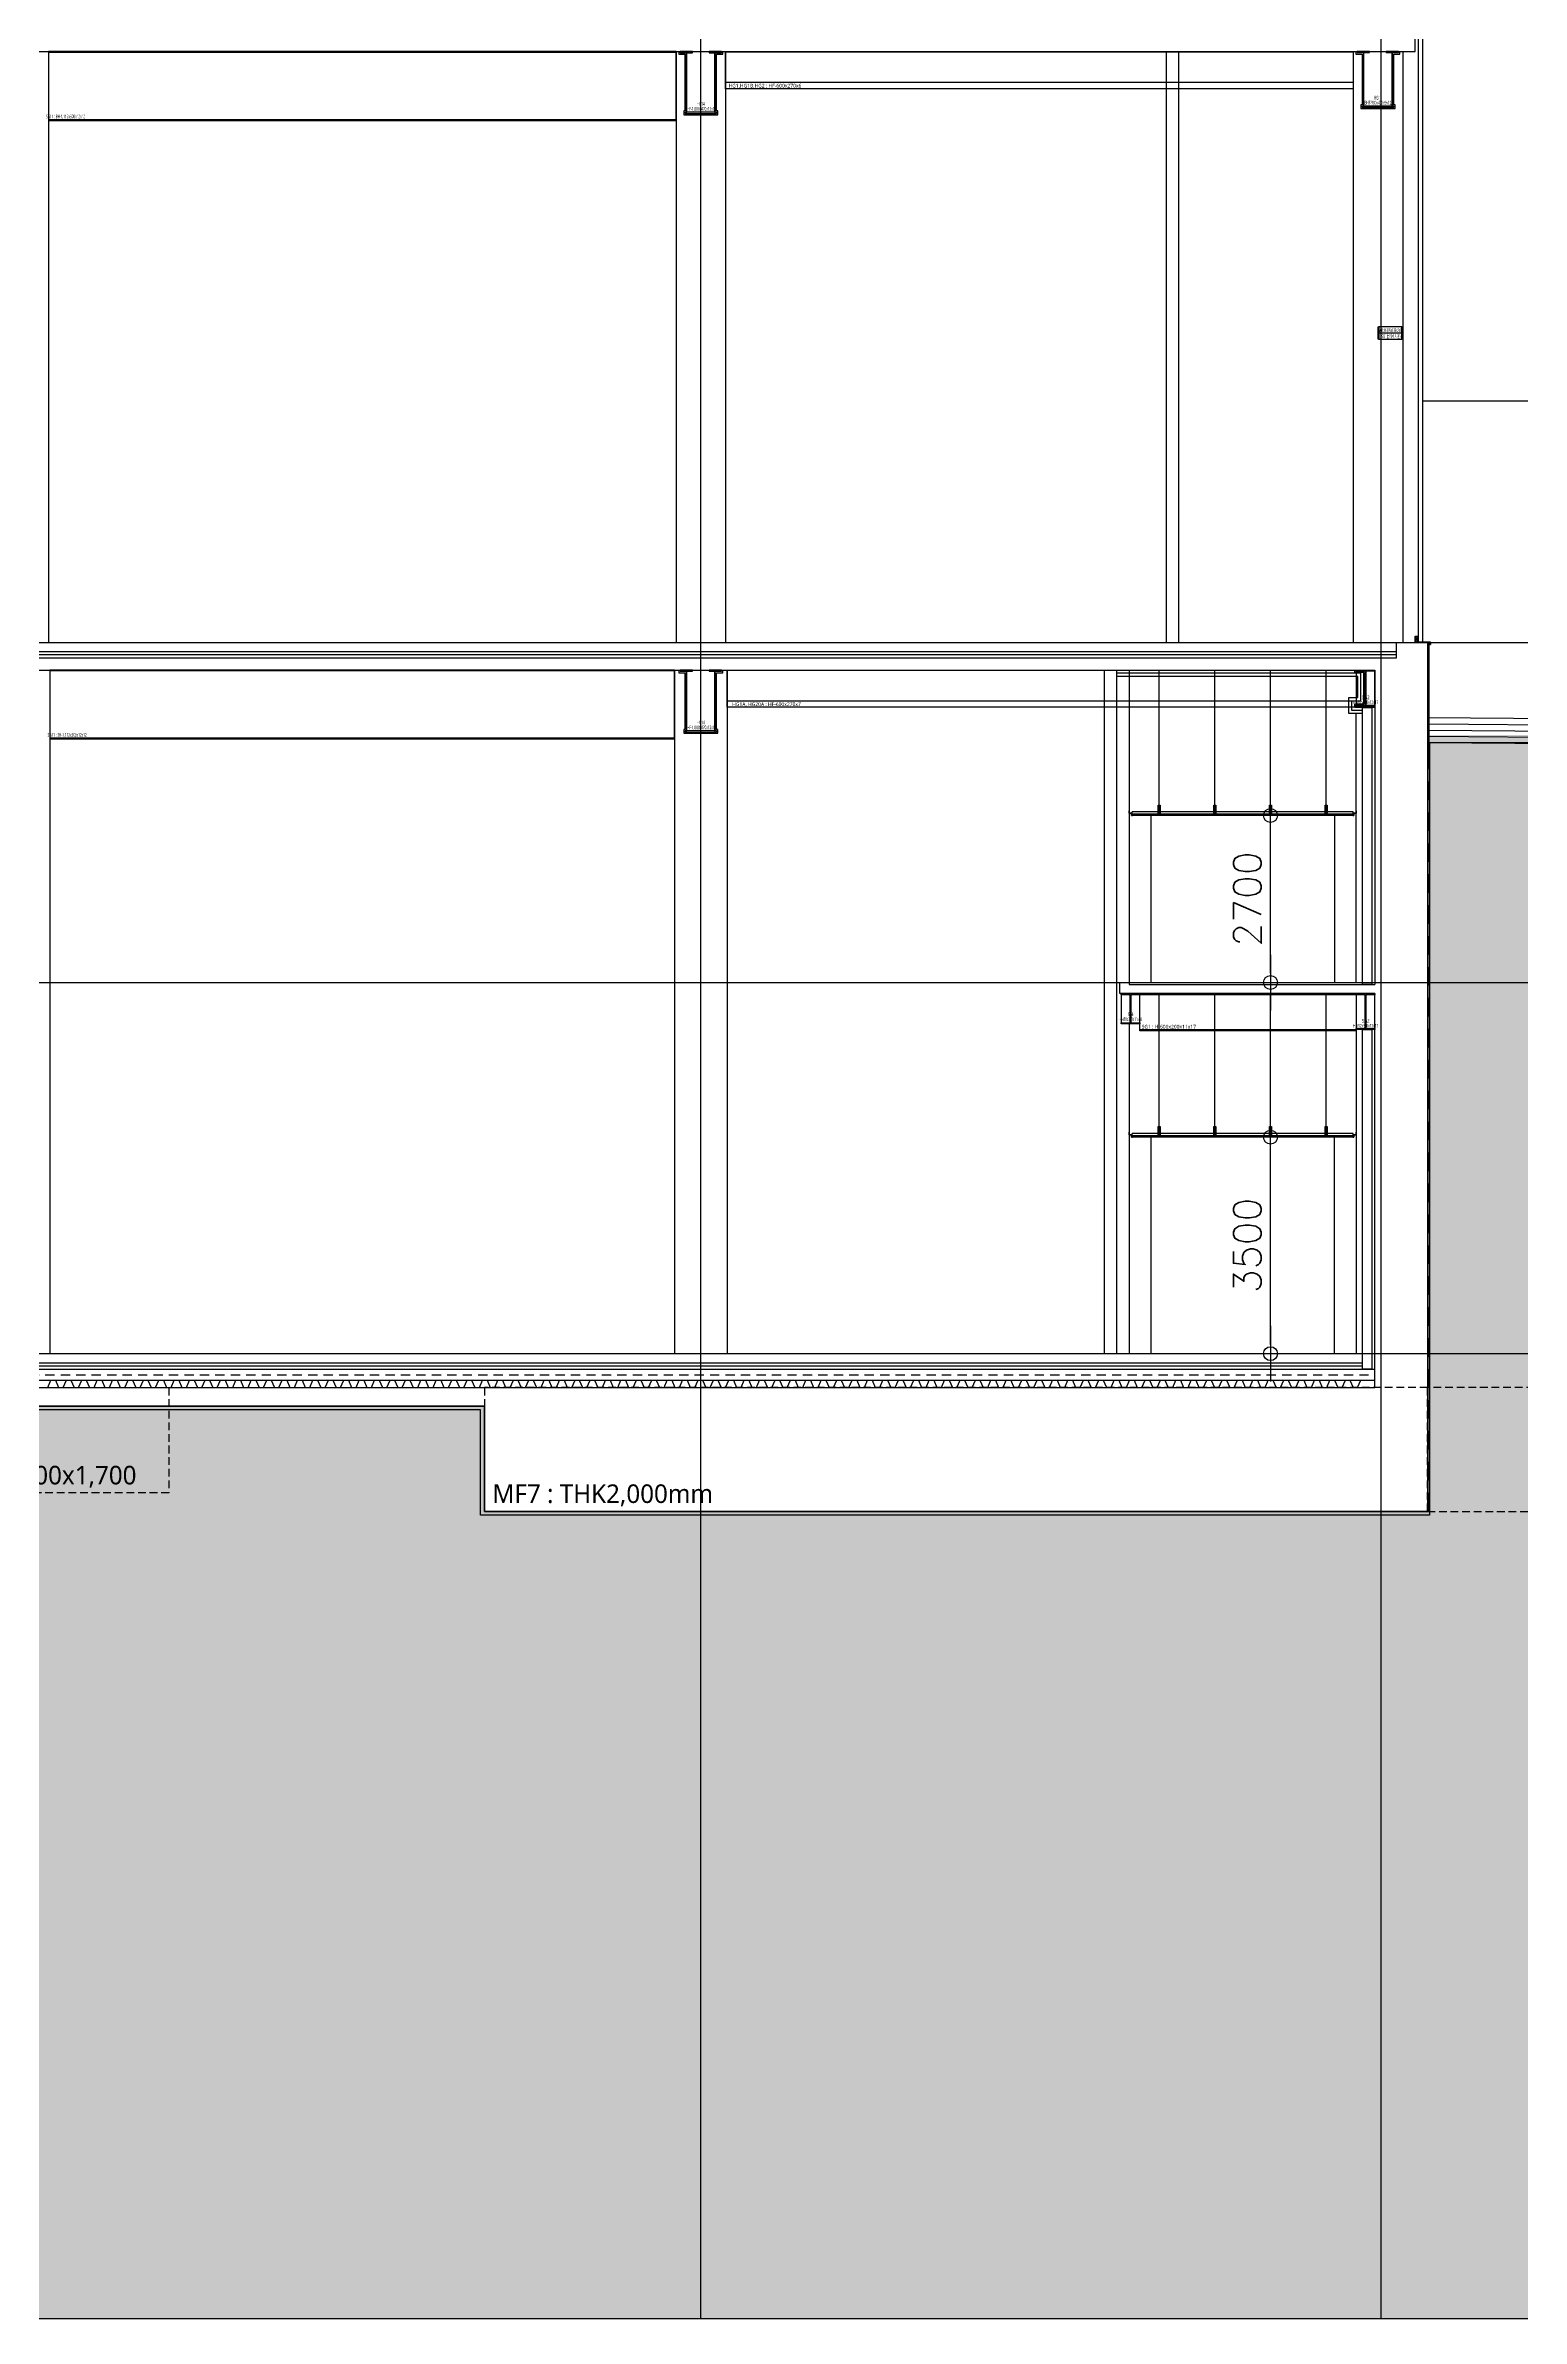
# Model space of a CAD drawing. Header units: millimetres. Extents: x 35054840 to 35483341, y -1288013 to -991013.
# Drawn here: x 35361129 to 35384998, y -1119859 to -1083109 of the extents above; entities that cross this region are included whole.
import ezdxf
from ezdxf.enums import TextEntityAlignment as Align

# ---------------------------------------------------------------- set-up
doc = ezdxf.new("R2010")
doc.units = ezdxf.units.MM
doc.header["$LTSCALE"] = 1000
doc.header["$MEASUREMENT"] = 0
doc.header["$PDSIZE"] = -10
doc.linetypes.add('HID', pattern=[2.5, 1.5, -1])
doc.linetypes.add('HIDDEN2', pattern=[0.1875, 0.125, -0.0625])
doc.layers.get('0').update_dxf_attribs({"linetype": 'CONTINUOUS'})
doc.layers.get('Defpoints').update_dxf_attribs({"color": 161, "linetype": 'CONTINUOUS'})
for name, color, linetype in [('02-COL', 2, 'CONTINUOUS'), ('250', 250, 'CONTINUOUS'), ('cen', 1, 'CONTINUOUS'), ('con', 2, 'CONTINUOUS'), ('ELE-8', 8, 'CONTINUOUS'), ('ELE5', 254, 'CONTINUOUS'), ('ELE6', 8, 'CONTINUOUS'), ('FIN', 9, 'CONTINUOUS'), ('FIN(내화피복)', 8, 'CONTINUOUS'), ('FIN(패널-200글라스울)', 4, 'CONTINUOUS'), ('FIN(패널-T75 글라스울)', 6, 'CONTINUOUS'), ('FIN-2', 9, 'CONTINUOUS'), ('HAT-252', 252, 'CONTINUOUS'), ('INS', 9, 'BATTING'), ('KZ_횡단_계획선', 3, 'CONTINUOUS'), ('S-SGIRDER-HF', 3, 'CONTINUOUS'), ('STEEL', 5, 'CONTINUOUS'), ('stl', 3, 'CONTINUOUS'), ('WALL', 3, 'CONTINUOUS'), ('WALL-석고보드', 7, 'CONTINUOUS'), ('wire-meshes', 1, 'CONTINUOUS'), ('배수판', 5, 'CONTINUOUS'), ('스틸', 8, 'CONTINUOUS'), ('초평탄', 4, 'CONTINUOUS')]:
    doc.layers.add(name, color=color, linetype=linetype)
doc.layers.add('Defpionits(Foundation)', color=161, linetype='HIDDEN2', plot=False)
doc.styles.add('CGS', font='cgse', dxfattribs={"bigfont": 'cgs'})
doc.styles.get("Standard").update_dxf_attribs({"font": 'SIMPLEX.shx'})
doc.styles.add('TE', font='malgun_0.ttf')
doc.linetypes.add('BATTING', pattern='A,0.0001,-0.1,[134,ltypeshp.shx,S=0.1,R=0,X=-0.1,Y=0],-0.2,[134,ltypeshp.shx,S=0.1,R=180,X=0.1,Y=0],-0.1', length=0.4001)
doc.dimstyles.new('NDIM 1200', dxfattribs={"dimscale": 500, "dimtxt": 3, "dimasz": 1, "dimexe": 2, "dimexo": 2, "dimgap": 1, "dimtad": 1, "dimdec": 0, "dimdsep": 46, "dimtxsty": 'CGS', "dimblk": 'DOT0', "dimcen": 1, "dimdle": 8, "dimclrd": 2, "dimclre": 2, "dimclrt": 2, "dimadec": 0, "dimazin": 0, "dimtfac": 1, "dimtdec": 0, "dimtix": 1, "dimtmove": 2, "dimatfit": 3, "dimldrblk": 'DOT0', "dimfxl": 1, "dimtolj": 1, "dimtzin": 0, "dimlwd": -1, "dimlwe": -1, "dimarcsym": 0})

# ---------------------------------------------------------------- blocks, each defined once
blk = doc.blocks.new('sdfdfgdfgdfg')
at = {"layer": 'cen', "ltscale": 0.1}
for p, q in [((34729639, -193275), (34729639, -106382)), ((34740639, -193275), (34740639, -106382))]:
    blk.add_line(p, q, dxfattribs=at)
at = {"layer": 'cen', "ltscale": 5}
for p, q in [((34490299, -166175), (34770828, -166175)), ((34490299, -171675), (34770828, -171675)), ((34490299, -177675), (34770828, -177675))]:
    blk.add_line(p, q, dxfattribs=at)
blk = doc.blocks.new('DFJGKNFGHGH')
at = {"layer": 'con', "ltscale": 0.1}
for p, q in [((35803276, -1093209), (35803276, -1092759)), ((35626176, -1093209), (35803276, -1093209))]:
    blk.add_line(p, q, dxfattribs=at)
blk = doc.blocks.new('DOT0')
blk.add_line((-3, 0), (3, 0))
at = {"color": 6}
blk.add_circle((0, 0), 0.75, dxfattribs=at)
blk = doc.blocks.new('*D79')
at = {"layer": 'Defpoints', "transparency": 16777216}
for p, q in [((35380938, -1098109), (35380938, -1095709)), ((35381238, -1095559), (35381238, -1095559)), ((35381238, -1098259), (35381238, -1098259))]:
    blk.add_line(p, q, dxfattribs=at)
at = {"layer": 'Defpoints', "color": 0, "transparency": 16777216}
for p in [(35380938, -1095559), (35380938, -1095559), (35380938, -1098259)]:
    blk.add_point(p, dxfattribs=at)
at = {"layer": 'Defpoints', "transparency": 16777216, "xscale": 150, "yscale": 150, "zscale": 150}
for p, rotation in [((35380938, -1095559), 90), ((35380938, -1098259), 270)]:
    blk.add_blockref('DOT0', p, dxfattribs=dict(at, rotation=rotation))
at = {"layer": 'Defpoints', "transparency": 16777216, "insert": (35380563, -1096909), "char_height": 450, "attachment_point": 5, "rotation": 90}
blk.add_mtext('\\A1;2700', dxfattribs=at)
blk = doc.blocks.new('*D80')
at = {"layer": 'Defpoints', "transparency": 16777216}
for p, q in [((35380938, -1104109), (35380938, -1100909)), ((35381238, -1100759), (35381238, -1100759)), ((35381238, -1104259), (35381238, -1104259))]:
    blk.add_line(p, q, dxfattribs=at)
at = {"layer": 'Defpoints', "color": 0, "transparency": 16777216}
for p in [(35380938, -1100759), (35380938, -1100759), (35380938, -1104259)]:
    blk.add_point(p, dxfattribs=at)
at = {"layer": 'Defpoints', "transparency": 16777216, "xscale": 150, "yscale": 150, "zscale": 150}
for p, rotation in [((35380938, -1100759), 90), ((35380938, -1104259), 270)]:
    blk.add_blockref('DOT0', p, dxfattribs=dict(at, rotation=rotation))
at = {"layer": 'Defpoints', "transparency": 16777216, "insert": (35380563, -1102509), "char_height": 450, "attachment_point": 5, "rotation": 90}
blk.add_mtext('\\A1;3500', dxfattribs=at)
blk = doc.blocks.new('F3 SEC')
at = {"layer": 'Defpionits(Foundation)'}
blk.add_lwpolyline([(0, 1900), (4800, 1900), (4800, 200), (0, 200)], close=True, dxfattribs=at)
at = {"layer": 'Defpionits(Foundation)', "style": 'TE'}
blk.add_text('F3 : 4,800x4,800x1,700', height=300, dxfattribs=at).set_placement((131, 336))
blk = doc.blocks.new('*U63')
at = {"layer": 'Defpoints'}
for p, q in [((-150, 226), (-150, -226)), ((-5.5, 0), (5.5, 0)), ((150, -226), (150, 226))]:
    blk.add_line(p, q, dxfattribs=at)
at = {"layer": 'STEEL', "color": 0, "linetype": 'ByBlock', "ltscale": 0.5}
for p, q in [((-5.5, 226), (-150, 226)), ((-5.5, -226), (-5.5, 226)), ((150, 226), (5.5, 226)), ((5.5, 226), (5.5, -226)), ((-150, -226), (-5.5, -226)), ((5.5, -226), (150, -226))]:
    blk.add_line(p, q, dxfattribs=at)
for points in [[(-150, 226), (-150, 244), (150, 244), (150, 226)], [(150, -226), (150, -244), (-150, -244), (-150, -226)]]:
    blk.add_lwpolyline(points, dxfattribs=at)
blk = doc.blocks.new('SG4')
at = {"layer": '02-COL'}
blk.add_blockref('*U63', (0, -244), dxfattribs=at)
at = {"layer": 'Defpoints', "style": 'TE'}
for s, width, p in [('SG4', 0.5, (0, -332)), ('H-488x300x11x18', 0.45, (0, -413))]:
    blk.add_text(s, height=60, dxfattribs=dict(at, width=width)).set_placement(p, align=Align.MIDDLE_CENTER)
blk = doc.blocks.new('*U237')
for p, q in [((-135, 0), (-335, 0)), ((-335, 0), (-335, -18)), ((-135, -18), (-135, 0)), ((335, 0), (135, 0)), ((135, 0), (135, -18)), ((335, -18), (335, 0)), ((-335, -18), (-135, -18)), ((135, -18), (335, -18))]:
    blk.add_line(p, q)
at = {"linetype": 'ByBlock'}
for points in [[(-235, -980), (-223, -980), (-223, -18), (-235, -18)], [(223, -980), (235, -980), (235, -18), (223, -18)]]:
    blk.add_lwpolyline(points, close=True, dxfattribs=at)
blk.add_lwpolyline([(-255, -1000), (255, -1000), (255, -980), (-255, -980)], close=True)
at = {"layer": 'Defpoints'}
blk.add_point((0, 0), dxfattribs=at)
blk = doc.blocks.new('HG14')
at = {"layer": 'S-SGIRDER-HF'}
blk.add_blockref('*U237', (0, 0), dxfattribs=at)
at = {"layer": 'Defpoints', "style": 'TE', "width": 0.5}
for s, p in [('BHF-1,000x470x12x18', (0, -925)), ('HG14', (0, -844))]:
    blk.add_text(s, height=60, dxfattribs=at).set_placement(p, align=Align.MIDDLE_CENTER)
blk = doc.blocks.new('*U235')
for p, q in [((-135, 0), (-335, 0)), ((-335, 0), (-335, -12)), ((-135, -12), (-135, 0)), ((335, 0), (135, 0)), ((135, 0), (135, -12)), ((335, -12), (335, 0)), ((-335, -12), (-135, -12)), ((135, -12), (335, -12))]:
    blk.add_line(p, q)
at = {"linetype": 'ByBlock'}
for points in [[(-235, -880), (-226, -880), (-226, -12), (-235, -12)], [(226, -880), (235, -880), (235, -12), (226, -12)]]:
    blk.add_lwpolyline(points, close=True, dxfattribs=at)
blk.add_lwpolyline([(-255, -900), (255, -900), (255, -880), (-255, -880)], close=True)
at = {"layer": 'Defpoints'}
blk.add_point((0, 0), dxfattribs=at)
blk = doc.blocks.new('HG17')
at = {"layer": 'S-SGIRDER-HF'}
blk.add_blockref('*U235', (0, 0), dxfattribs=at)
at = {"layer": 'Defpoints', "style": 'TE', "width": 0.5}
for s, p in [('HG17', (0, -744)), ('BHF-900x470x9x12', (0, -825))]:
    blk.add_text(s, height=60, dxfattribs=at).set_placement(p, align=Align.MIDDLE_CENTER)
blk = doc.blocks.new('*U153')
at = {"layer": 'ELE6', "ltscale": 0.1}
for p, q in [((10100, -12), (0, -12)), ((10100, -1100), (0, -1100))]:
    blk.add_line(p, q, dxfattribs=at)
blk.add_lwpolyline([(0, -1112), (10100, -1112), (10100, 0), (0, 0)], close=True, dxfattribs=at)
at = {"layer": 'Defpoints', "style": 'TE', "width": 0.5}
blk.add_text('SG11 : BH-1,112x300x12x12', height=60, dxfattribs=at).set_placement((279, -1047), align=Align.MIDDLE_CENTER)
blk = doc.blocks.new('*U157')
at = {"layer": 'ELE6', "ltscale": 0.1}
for p, q in [((10175, 593), (0, 593)), ((10175, 100), (0, 100))]:
    blk.add_line(p, q, dxfattribs=at)
blk.add_lwpolyline([(10175, 0), (0, 0), (0, 600), (10175, 600)], close=True, dxfattribs=at)
at = {"layer": 'Defpoints', "style": 'TE'}
blk.add_text('HG1A, HG20A : HF-600x270x7', height=60, dxfattribs=at).set_placement((638, 50), align=Align.MIDDLE_CENTER)
blk = doc.blocks.new('*U159')
at = {"layer": 'ELE6', "ltscale": 0.1}
for p, q in [((3500, 583), (0, 583)), ((3500, 17), (0, 17))]:
    blk.add_line(p, q, dxfattribs=at)
blk.add_lwpolyline([(3500, 0), (0, 0), (0, 600), (3500, 600)], close=True, dxfattribs=at)
at = {"layer": 'Defpoints', "style": 'TE'}
blk.add_text('SG1 : H-600x200x11x17', height=60, dxfattribs=at).set_placement((469, 66), align=Align.MIDDLE_CENTER)
blk = doc.blocks.new('*U161')
at = {"layer": 'ELE6', "ltscale": 0.1}
for p, q in [((10150, -12), (0, -12)), ((10150, -1100), (0, -1100))]:
    blk.add_line(p, q, dxfattribs=at)
blk.add_lwpolyline([(0, -1112), (10150, -1112), (10150, 0), (0, 0)], close=True, dxfattribs=at)
at = {"layer": 'Defpoints', "style": 'TE', "width": 0.5}
blk.add_text('SG11 : BH-1,112x300x12x12', height=60, dxfattribs=at).set_placement((279, -1047), align=Align.MIDDLE_CENTER)
blk = doc.blocks.new('*U160')
at = {"layer": 'ELE6', "ltscale": 0.1}
for p, q in [((10150, -6), (0, -6)), ((10150, -500), (0, -500))]:
    blk.add_line(p, q, dxfattribs=at)
blk.add_lwpolyline([(10150, -600), (0, -600), (0, 0), (10150, 0)], close=True, dxfattribs=at)
at = {"layer": 'Defpoints', "style": 'TE'}
blk.add_text('HG1,HG1B,HG2 : HF-600x270x6', height=60, dxfattribs=at).set_placement((638, -550), align=Align.MIDDLE_CENTER)
blk = doc.blocks.new('*U231')
at = {"layer": 'Defpoints'}
for p, q in [((-150, 274), (-150, -274)), ((-6, 0), (6, 0)), ((150, -274), (150, 274))]:
    blk.add_line(p, q, dxfattribs=at)
at = {"layer": 'STEEL', "color": 0, "linetype": 'ByBlock', "ltscale": 0.5}
for p, q in [((-6, 274), (-150, 274)), ((-6, -274), (-6, 274)), ((150, 274), (6, 274)), ((6, 274), (6, -274)), ((-150, -274), (-6, -274)), ((6, -274), (150, -274))]:
    blk.add_line(p, q, dxfattribs=at)
for points in [[(-150, 274), (-150, 291), (150, 291), (150, 274)], [(150, -274), (150, -291), (-150, -291), (-150, -274)]]:
    blk.add_lwpolyline(points, dxfattribs=at)
blk = doc.blocks.new('SG2')
at = {"layer": 'stl'}
blk.add_blockref('*U231', (0, -300), dxfattribs=at)
at = {"layer": 'Defpoints', "style": 'TE'}
for s, width, p in [('H-582x300x12x17', 0.5, (2, -528)), ('SG2', 0.7, (2, -448))]:
    blk.add_text(s, height=60, dxfattribs=dict(at, width=width)).set_placement(p, align=Align.MIDDLE_CENTER)
blk = doc.blocks.new('*U275')
at = {"layer": 'Defpoints'}
for p, q in [((-99.5, 187), (-99.5, -187)), ((-3.5, 0), (3.5, 0)), ((99.5, -187), (99.5, 187))]:
    blk.add_line(p, q, dxfattribs=at)
at = {"layer": 'STEEL', "color": 0, "linetype": 'ByBlock', "ltscale": 0.5}
for p, q in [((-3.5, 187), (-99.5, 187)), ((-3.5, -187), (-3.5, 187)), ((99.5, 187), (3.5, 187)), ((3.5, 187), (3.5, -187)), ((-99.5, -187), (-3.5, -187)), ((3.5, -187), (99.5, -187))]:
    blk.add_line(p, q, dxfattribs=at)
for points in [[(-99.5, 187), (-99.5, 198), (99.5, 198), (99.5, 187)], [(99.5, -187), (99.5, -198), (-99.5, -198), (-99.5, -187)]]:
    blk.add_lwpolyline(points, dxfattribs=at)
blk = doc.blocks.new('WB1')
at = {"layer": 'stl', "rotation": 90}
blk.add_blockref('*U275', (0, 0), dxfattribs=at)
at = {"layer": 'Defpoints', "style": 'TE'}
for s, width, p in [('WB1:H-396x199x7x11', 0.4, (2, 49)), ('(90˚ 눕혀서 시공)', 0.5, (2, -50))]:
    blk.add_text(s, height=60, dxfattribs=dict(at, width=width)).set_placement(p, align=Align.MIDDLE_CENTER)

msp = doc.modelspace()

# ---------------------------------------------------------------- hatches: boundary and pattern name
at = {"layer": '250', "ltscale": 0.5}
h = msp.add_hatch(dxfattribs=at)
h.set_pattern_fill('DOTS', color=256, scale=10000)
h.paths.add_polyline_path([(35132886.2, -1098928.9), (35132886.2, -1119858.9), (35412914.7, -1119858.9), (35412914.7, -1094258.9), (35383510.8, -1094258.9), (35383510.8, -1104808.9), (35383510.8, -1106757.2), (35383510.8, -1106808.9), (35368225.8, -1106808.9), (35368225.8, -1105108.9), (35204525.8, -1105108.9), (35204525.8, -1105408.9), (35201525.8, -1105408.9), (35201525.8, -1103808.9), (35193025.8, -1103808.9), (35193025.8, -1105408.9), (35190025.8, -1105408.9), (35190025.8, -1103808.9), (35181525.8, -1103808.9), (35181525.8, -1106309.9), (35178525.8, -1106309.9), (35178525.8, -1104808.9), (35170025.8, -1104808.9), (35170025.8, -1106408.9), (35167025.8, -1106408.9), (35167025.8, -1105008.9), (35159325.8, -1105008.9), (35159325.8, -1106008.9), (35156265.8, -1106008.9), (35156278.3, -1105858.9), (35156290.8, -1105858.9), (35156290.8, -1094558.9), (35156295.8, -1094158.9), (35145866.6, -1094158.9), (35145866.6, -1095458.9), (35144315.5, -1095458.9), (35144246.1, -1098928.9)])

# ---------------------------------------------------------------- linework, layer by layer
at = {"color": 1, "linetype": 'ByBlock'}
for p, q in [((35383278.1, -1092661.2), (35383323.5, -1092756.6)), ((35383278.1, -1092756.6), (35383323.5, -1092661.2))]:
    msp.add_line(p, q, dxfattribs=at)
at = {"ltscale": 0.1}
for points in [[(35383505.8, -1094077.3), (35391120.1, -1094138.7), (35412914.7, -1094138.7)], [(35383505.8, -1094177.3), (35391119.7, -1094238.7), (35412914.7, -1094238.7)], [(35383505.8, -1094277.3), (35391119.3, -1094338.7), (35412914.7, -1094338.7)], [(35383505.8, -1094377.3), (35391118.9, -1094438.7), (35412914.7, -1094438.7)]]:
    msp.add_lwpolyline(points, dxfattribs=at)
at = {"layer": 'con', "ltscale": 0.1}
msp.add_line((35206125.8, -1104808.9), (35382625.8, -1104808.9), dxfattribs=at)
for points in [[(35206475.8, -1093008.9), (35382975.8, -1093008.9), (35382975.8, -1092758.9)], [(35382975.8, -1092758.9), (35383475.8, -1092758.9), (35383475.8, -1106808.9), (35368225.8, -1106808.9), (35368225.8, -1105108.9)], [(35206465.8, -1093208.9), (35382625.8, -1093208.9), (35382625.8, -1098288.9)], [(35204525.8, -1105408.9), (35204525.8, -1105108.9), (35368225.8, -1105108.9)]]:
    msp.add_lwpolyline(points, dxfattribs=at)
at = {"layer": 'con', "ltscale": 1000}
for points in [[(35382625.8, -1104808.9), (35382625.8, -1098438.9), (35378500.8, -1098438.9), (35378500.8, -1098258.9), (35378650.8, -1098258.9), (35378650.8, -1098288.9)], [(35378650.8, -1098288.9), (35382625.8, -1098288.9)]]:
    msp.add_lwpolyline(points, dxfattribs=at)
at = {"layer": 'Defpionits(Foundation)'}
msp.add_lwpolyline([(35368225.8, -1106808.9), (35383475.8, -1106808.9), (35383475.8, -1104808.9), (35368225.8, -1104808.9)], close=True, dxfattribs=at)
msp.add_lwpolyline([(35383475.8, -1106808.9), (35387075.8, -1106808.9), (35387075.8, -1104808.9), (35383475.8, -1104808.9)], dxfattribs=at)
at = {"layer": 'Defpoints'}
msp.add_lwpolyline([(35132886.2, -1119858.9), (35412914.7, -1119858.9), (35412914.7, -1094438.7), (35383510.8, -1094377.3), (35383510.8, -1104808.9), (35383510.8, -1106757.2), (35383510.8, -1106808.9), (35368225.8, -1106808.9), (35368225.8, -1105108.9), (35204525.8, -1105108.9)], dxfattribs=at)
at = {"layer": 'ELE-8', "color": 253, "ltscale": 0.1}
msp.add_line((35386875.8, -1088858.9), (35383400.8, -1088858.9), dxfattribs=at)
at = {"layer": 'ELE5', "ltscale": 1000}
for points in [[(35361175.8, -1083208.9), (35361175.8, -1092758.9)], [(35371325.8, -1083208.9), (35371325.8, -1092758.9)], [(35372125.8, -1083208.9), (35372125.8, -1092758.9)], [(35383075.8, -1083208.9), (35383075.8, -1092758.9)], [(35361200.7, -1093208.9), (35361200.7, -1104258.9)], [(35371300.8, -1093208.9), (35371300.8, -1104258.9)], [(35372150.8, -1093208.9), (35372150.8, -1104258.9)]]:
    msp.add_lwpolyline(points, dxfattribs=at)
at = {"layer": 'ELE6', "ltscale": 0.1}
for points in [[(35382275.8, -1083208.9), (35382275.8, -1092758.9)], [(35379000.8, -1095558.9), (35379000.8, -1098258.9)], [(35381975.8, -1095558.9), (35381975.8, -1098258.9)], [(35379000.8, -1100758.9), (35379000.8, -1104258.9)], [(35381975.8, -1104252.9), (35381975.8, -1100752.9)]]:
    msp.add_lwpolyline(points, dxfattribs=at)
at = {"layer": 'FIN', "ltscale": 0.1}
msp.add_line((35383505.8, -1094558.9), (35383475.8, -1094558.9), dxfattribs=at)
for points in [[(35383505.8, -1094558.9), (35383505.8, -1092758.9), (35383475.8, -1092758.9)], [(35204525.8, -1105108.9), (35368225.8, -1105108.9), (35368225.8, -1106808.9), (35383510.8, -1106808.9), (35383510.8, -1106868.9)], [(35383510.8, -1106868.9), (35368165.8, -1106868.9), (35368165.8, -1105168.9), (35204585.8, -1105168.9)]]:
    msp.add_lwpolyline(points, dxfattribs=at)
at = {"layer": 'FIN'}
msp.add_lwpolyline([(35378650.8, -1098258.9), (35382425.8, -1098258.9)], dxfattribs=at)
at = {"layer": 'FIN(내화피복)', "ltscale": 10000}
for points in [[(35371369.8, -1083208.9), (35371369.8, -1083249.9), (35371469.8, -1083249.9), (35371469.8, -1084167.9), (35371449.8, -1084167.9), (35371449.8, -1084229.9), (35372001.8, -1084229.9), (35372001.8, -1084167.9), (35371981.8, -1084167.9), (35371981.8, -1083249.9), (35372081.8, -1083249.9), (35372081.8, -1083208.9)], [(35382319.8, -1083208.9), (35382319.8, -1083249.9), (35382419.8, -1083249.9), (35382419.8, -1084067.9), (35382399.8, -1084067.9), (35382399.8, -1084129.9), (35382951.8, -1084129.9), (35382951.8, -1084067.9), (35382931.8, -1084067.9), (35382931.8, -1083249.9), (35383031.8, -1083249.9), (35383031.8, -1083208.9)], [(35371369.8, -1093208.9), (35371369.8, -1093249.9), (35371469.8, -1093249.9), (35371469.8, -1094167.9), (35371449.8, -1094167.9), (35371449.8, -1094229.9), (35372001.8, -1094229.9), (35372001.8, -1094167.9), (35371981.8, -1094167.9), (35371981.8, -1093249.9), (35372081.8, -1093249.9), (35372081.8, -1093208.9)], [(35382625.8, -1093811.9), (35382304.8, -1093811.9), (35382304.8, -1093752.9), (35382448.8, -1093752.9), (35382448.8, -1093246.9), (35382304.8, -1093246.9), (35382304.8, -1093208.9)]]:
    msp.add_lwpolyline(points, dxfattribs=at)
at = {"layer": 'FIN(패널-200글라스울)', "ltscale": 0.1}
for p, q in [((35379250.8, -1083208.9), (35379250.8, -1092758.9)), ((35379450.8, -1083208.9), (35379450.8, -1092758.9))]:
    msp.add_line(p, q, dxfattribs=at)
for points in [[(35378250.8, -1093208.9), (35378250.8, -1104258.9)], [(35378450.8, -1093208.9), (35378450.8, -1104258.9)]]:
    msp.add_lwpolyline(points, dxfattribs=at)
at = {"layer": 'FIN(패널-T75 글라스울)', "ltscale": 0.1}
msp.add_lwpolyline([(35383325.8, -1041258.9), (35383325.8, -1092756.5), (35383400.8, -1092756.5), (35383400.8, -1041258.9)], close=True, dxfattribs=at)
at = {"layer": 'FIN-2'}
for p, q in [((35379138.3, -1095538.9), (35379138.3, -1093208.9)), ((35380038.3, -1095538.9), (35380038.3, -1093208.9)), ((35380938.3, -1095538.9), (35380938.3, -1093208.9)), ((35381838.3, -1095538.9), (35381838.3, -1093208.9)), ((35382273.8, -1095500.9), (35378702.8, -1095500.9)), ((35378702.8, -1095538.9), (35378702.8, -1095500.9)), ((35382273.8, -1095538.9), (35382273.8, -1095500.9)), ((35382285.8, -1095552.9), (35378690.8, -1095552.9)), ((35382285.8, -1095558.9), (35378690.8, -1095558.9)), ((35382273.8, -1095538.9), (35378702.8, -1095538.9)), ((35379138.3, -1100738.9), (35379138.3, -1098438.9)), ((35380038.3, -1100738.9), (35380038.3, -1098438.9)), ((35380938.3, -1100738.9), (35380938.3, -1098438.9)), ((35381838.3, -1100738.9), (35381838.3, -1098438.9)), ((35382285.8, -1100752.9), (35378690.8, -1100752.9)), ((35382285.8, -1100758.9), (35378690.8, -1100758.9)), ((35382273.8, -1100700.9), (35378702.8, -1100700.9)), ((35378702.8, -1100738.9), (35378702.8, -1100700.9)), ((35382273.8, -1100738.9), (35378702.8, -1100738.9)), ((35382273.8, -1100738.9), (35382273.8, -1100700.9))]:
    msp.add_line(p, q, dxfattribs=at)
at = {"layer": 'FIN-2', "ltscale": 0.1}
msp.add_lwpolyline([(35383510.8, -1106808.9), (35383510.8, -1094558.9), (35383505.8, -1094558.9)], dxfattribs=at)
at = {"layer": 'FIN-2'}
for points in [[(35378708.8, -1095560.9), (35378708.8, -1095558.9), (35378690.8, -1095558.9), (35378690.8, -1095520.9), (35378652.8, -1095520.9), (35378652.8, -1095480.9), (35378650.8, -1095480.9), (35378650.8, -1095522.9), (35378688.8, -1095522.9), (35378688.8, -1095560.9), (35378708.8, -1095560.9)], [(35382267.8, -1095560.9), (35382267.8, -1095558.9), (35382285.8, -1095558.9), (35382285.8, -1095520.9), (35382323.8, -1095520.9), (35382323.8, -1095480.9), (35382325.8, -1095480.9), (35382325.8, -1095522.9), (35382287.8, -1095522.9), (35382287.8, -1095560.9), (35382267.8, -1095560.9)], [(35378708.8, -1100760.9), (35378708.8, -1100758.9), (35378690.8, -1100758.9), (35378690.8, -1100720.9), (35378652.8, -1100720.9), (35378652.8, -1100680.9), (35378650.8, -1100680.9), (35378650.8, -1100722.9), (35378688.8, -1100722.9), (35378688.8, -1100760.9), (35378708.8, -1100760.9)], [(35382267.8, -1100760.9), (35382267.8, -1100758.9), (35382285.8, -1100758.9), (35382285.8, -1100720.9), (35382323.8, -1100720.9), (35382323.8, -1100680.9), (35382325.8, -1100680.9), (35382325.8, -1100722.9), (35382287.8, -1100722.9), (35382287.8, -1100760.9), (35382267.8, -1100760.9)]]:
    msp.add_lwpolyline(points, dxfattribs=at)
for points in [[(35379123.3, -1095388.9), (35379153.3, -1095388.9), (35379153.3, -1095538.9), (35379123.3, -1095538.9)], [(35380023.3, -1095388.9), (35380053.3, -1095388.9), (35380053.3, -1095538.9), (35380023.3, -1095538.9)], [(35380923.3, -1095388.9), (35380953.3, -1095388.9), (35380953.3, -1095538.9), (35380923.3, -1095538.9)], [(35381823.3, -1095388.9), (35381853.3, -1095388.9), (35381853.3, -1095538.9), (35381823.3, -1095538.9)], [(35379123.3, -1100588.9), (35379153.3, -1100588.9), (35379153.3, -1100738.9), (35379123.3, -1100738.9)], [(35380023.3, -1100588.9), (35380053.3, -1100588.9), (35380053.3, -1100738.9), (35380023.3, -1100738.9)], [(35380923.3, -1100588.9), (35380953.3, -1100588.9), (35380953.3, -1100738.9), (35380923.3, -1100738.9)], [(35381823.3, -1100588.9), (35381853.3, -1100588.9), (35381853.3, -1100738.9), (35381823.3, -1100738.9)]]:
    msp.add_lwpolyline(points, close=True, dxfattribs=at)
at = {"layer": 'HAT-252', "linetype": 'HID', "ltscale": 0.2}
msp.add_lwpolyline([(35383485.8, -1106808.9), (35383485.8, -1092759.9)], dxfattribs=at)
at = {"layer": 'INS', "ltscale": 0.12}
for points in [[(35382975.8, -1092958.9), (35206475.8, -1092958.9)], [(35382425.8, -1093861.9), (35382254.8, -1093861.9), (35382254.8, -1093702.9), (35382398.8, -1093702.9), (35382398.8, -1093258.9), (35378450.8, -1093258.9)], [(35382425.8, -1104458.9), (35206125.8, -1104458.9)]]:
    msp.add_lwpolyline(points, dxfattribs=at)
at = {"layer": 'INS', "linetype": 'Continuous', "ltscale": 0.12}
msp.add_lwpolyline([(35382425.8, -1093911.9), (35382204.8, -1093911.9), (35382204.8, -1093652.9), (35382348.8, -1093652.9), (35382348.8, -1093308.9), (35378450.8, -1093308.9)], dxfattribs=at)
at = {"layer": 'KZ_횡단_계획선'}
msp.add_lwpolyline([(35412914.7, -1094038.7), (35391120.5, -1094038.7), (35383475.8, -1093977), (35383475.8, -1106808.9), (35368225.8, -1106808.9), (35368225.8, -1105108.9), (35204525.8, -1105108.9)], dxfattribs=at)
at = {"layer": 'WALL', "ltscale": 0.1}
for points in [[(35382575.8, -1093811.9), (35382575.8, -1098288.9), (35382425.8, -1098288.9), (35382425.8, -1093811.9)], [(35382575.8, -1099020.9), (35382575.8, -1104508.9), (35382425.8, -1104508.9), (35382425.8, -1099020.9)]]:
    msp.add_lwpolyline(points, close=True, dxfattribs=at)
at = {"layer": 'WALL-석고보드', "ltscale": 0.1}
msp.add_line((35382325.8, -1098258.9), (35382325.8, -1093911.9), dxfattribs=at)
for points in [[(35378650.8, -1093208.9), (35378650.8, -1098258.9)], [(35378650.8, -1098926.9), (35378650.8, -1104258.9)], [(35382325.8, -1099020.9), (35382325.8, -1104258.9)]]:
    msp.add_lwpolyline(points, dxfattribs=at)
at = {"layer": 'wire-meshes', "linetype": 'HID', "ltscale": 0.1}
msp.add_line((35206125.8, -1104598.9), (35382625.8, -1104598.9), dxfattribs=at)
at = {"layer": '배수판'}
msp.add_lwpolyline([(35361092.9, -1104808.9), (35361166.2, -1104808.9), (35361217.5, -1104688.9), (35361290.9, -1104688.9), (35361342.2, -1104808.9), (35361415.5, -1104808.9), (35361466.8, -1104688.9), (35361540.1, -1104688.9), (35361591.4, -1104808.9), (35361664.7, -1104808.9), (35361716, -1104688.9), (35361789.4, -1104688.9), (35361840.7, -1104808.9), (35361914, -1104808.9), (35361965.3, -1104688.9), (35362038.6, -1104688.9), (35362089.9, -1104808.9), (35362163.2, -1104808.9), (35362214.5, -1104688.9), (35362287.9, -1104688.9), (35362339.2, -1104808.9), (35362412.5, -1104808.9), (35362463.8, -1104688.9), (35362537.1, -1104688.9), (35362588.4, -1104808.9), (35362661.8, -1104808.9), (35362713.1, -1104688.9), (35362786.4, -1104688.9), (35362837.7, -1104808.9), (35362911, -1104808.9), (35362962.3, -1104688.9), (35363035.6, -1104688.9), (35363086.9, -1104808.9), (35363160.3, -1104808.9), (35363211.6, -1104688.9), (35363284.9, -1104688.9), (35363336.2, -1104808.9), (35363409.5, -1104808.9), (35363460.8, -1104688.9), (35363534.1, -1104688.9), (35363585.4, -1104808.9), (35363658.8, -1104808.9), (35363710.1, -1104688.9), (35363783.4, -1104688.9), (35363834.7, -1104808.9), (35363908, -1104808.9), (35363959.3, -1104688.9), (35364032.7, -1104688.9), (35364083.9, -1104808.9), (35364157.3, -1104808.9), (35364208.6, -1104688.9), (35364281.9, -1104688.9), (35364333.2, -1104808.9), (35364406.5, -1104808.9), (35364457.8, -1104688.9), (35364531.2, -1104688.9), (35364582.5, -1104808.9), (35364655.8, -1104808.9), (35364707.1, -1104688.9), (35364780.4, -1104688.9), (35364831.7, -1104808.9), (35364905, -1104808.9), (35364956.3, -1104688.9), (35365029.7, -1104688.9), (35365081, -1104808.9), (35365154.3, -1104808.9), (35365205.6, -1104688.9), (35365278.9, -1104688.9), (35365330.2, -1104808.9), (35365403.6, -1104808.9), (35365454.8, -1104688.9), (35365528.2, -1104688.9), (35365579.5, -1104808.9), (35365652.8, -1104808.9), (35365704.1, -1104688.9), (35365777.4, -1104688.9), (35365828.7, -1104808.9), (35365902.1, -1104808.9), (35365953.4, -1104688.9), (35366026.7, -1104688.9), (35366078, -1104808.9), (35366151.3, -1104808.9), (35366202.6, -1104688.9), (35366275.9, -1104688.9), (35366327.2, -1104808.9), (35366400.6, -1104808.9), (35366451.9, -1104688.9), (35366525.2, -1104688.9), (35366576.5, -1104808.9), (35366649.8, -1104808.9), (35366701.1, -1104688.9), (35366774.5, -1104688.9), (35366825.7, -1104808.9), (35366899.1, -1104808.9), (35366950.4, -1104688.9), (35367023.7, -1104688.9), (35367075, -1104808.9), (35367148.3, -1104808.9), (35367199.6, -1104688.9), (35367273, -1104688.9), (35367324.3, -1104808.9), (35367397.6, -1104808.9), (35367448.9, -1104688.9), (35367522.2, -1104688.9), (35367573.5, -1104808.9), (35367646.8, -1104808.9), (35367698.1, -1104688.9), (35367771.5, -1104688.9), (35367822.8, -1104808.9), (35367896.1, -1104808.9), (35367947.4, -1104688.9), (35368020.7, -1104688.9), (35368072, -1104808.9), (35368145.4, -1104808.9), (35368196.6, -1104688.9), (35368270, -1104688.9), (35368321.3, -1104808.9), (35368394.6, -1104808.9), (35368445.9, -1104688.9), (35368519.2, -1104688.9), (35368570.5, -1104808.9), (35368643.9, -1104808.9), (35368695.2, -1104688.9), (35368768.5, -1104688.9), (35368819.8, -1104808.9), (35368893.1, -1104808.9), (35368944.4, -1104688.9), (35369017.7, -1104688.9), (35369069, -1104808.9), (35369142.4, -1104808.9), (35369193.7, -1104688.9), (35369267, -1104688.9), (35369318.3, -1104808.9), (35369355, -1104808.9), (35369391.6, -1104808.9), (35369442.9, -1104688.9), (35369516.3, -1104688.9), (35369567.5, -1104808.9), (35369640.9, -1104808.9), (35369692.2, -1104688.9), (35369728.8, -1104688.9), (35369760.2, -1104688.9), (35369811.5, -1104808.9), (35369884.9, -1104808.9), (35369936.1, -1104688.9), (35370009.5, -1104688.9), (35370060.8, -1104808.9), (35370134.1, -1104808.9), (35370185.4, -1104688.9), (35370258.7, -1104688.9), (35370310, -1104808.9), (35370383.4, -1104808.9), (35370434.7, -1104688.9), (35370508, -1104688.9), (35370559.3, -1104808.9), (35370632.6, -1104808.9), (35370683.9, -1104688.9), (35370757.2, -1104688.9), (35370808.5, -1104808.9), (35370881.9, -1104808.9), (35370933.2, -1104688.9), (35371006.5, -1104688.9), (35371057.8, -1104808.9), (35371131.1, -1104808.9), (35371182.4, -1104688.9), (35371255.7, -1104688.9), (35371307, -1104808.9), (35371380.4, -1104808.9), (35371431.7, -1104688.9), (35371505, -1104688.9), (35371556.3, -1104808.9), (35371629.6, -1104808.9), (35371680.9, -1104688.9), (35371754.3, -1104688.9), (35371805.6, -1104808.9), (35371878.9, -1104808.9), (35371930.2, -1104688.9), (35372003.5, -1104688.9), (35372054.8, -1104808.9), (35372128.1, -1104808.9), (35372179.4, -1104688.9), (35372252.8, -1104688.9), (35372304.1, -1104808.9), (35372377.4, -1104808.9), (35372428.7, -1104688.9), (35372502, -1104688.9), (35372553.3, -1104808.9), (35372626.6, -1104808.9), (35372677.9, -1104688.9), (35372751.3, -1104688.9), (35372802.6, -1104808.9), (35372875.9, -1104808.9), (35372927.2, -1104688.9), (35373000.5, -1104688.9), (35373051.8, -1104808.9), (35373125.2, -1104808.9), (35373176.5, -1104688.9), (35373249.8, -1104688.9), (35373301.1, -1104808.9), (35373374.4, -1104808.9), (35373425.7, -1104688.9), (35373499, -1104688.9), (35373550.3, -1104808.9), (35373623.7, -1104808.9), (35373675, -1104688.9), (35373748.3, -1104688.9), (35373799.6, -1104808.9), (35373872.9, -1104808.9), (35373924.2, -1104688.9), (35373997.5, -1104688.9), (35374048.8, -1104808.9), (35374122.2, -1104808.9), (35374173.5, -1104688.9), (35374246.8, -1104688.9), (35374298.1, -1104808.9), (35374371.4, -1104808.9), (35374422.7, -1104688.9), (35374496.1, -1104688.9), (35374547.3, -1104808.9), (35374620.7, -1104808.9), (35374672, -1104688.9), (35374745.3, -1104688.9), (35374796.6, -1104808.9), (35374869.9, -1104808.9), (35374921.2, -1104688.9), (35374994.6, -1104688.9), (35375045.9, -1104808.9), (35375119.2, -1104808.9), (35375170.5, -1104688.9), (35375243.8, -1104688.9), (35375295.1, -1104808.9), (35375368.4, -1104808.9), (35375419.7, -1104688.9), (35375493.1, -1104688.9), (35375544.4, -1104808.9), (35375617.7, -1104808.9), (35375669, -1104688.9), (35375742.3, -1104688.9), (35375793.6, -1104808.9), (35375867, -1104808.9), (35375918.2, -1104688.9), (35375991.6, -1104688.9), (35376042.9, -1104808.9), (35376116.2, -1104808.9), (35376167.5, -1104688.9), (35376240.8, -1104688.9), (35376292.1, -1104808.9), (35376365.5, -1104808.9), (35376416.8, -1104688.9), (35376490.1, -1104688.9), (35376541.4, -1104808.9), (35376614.7, -1104808.9), (35376666, -1104688.9), (35376739.3, -1104688.9), (35376790.6, -1104808.9), (35376864, -1104808.9), (35376915.3, -1104688.9), (35376988.6, -1104688.9), (35377039.9, -1104808.9), (35377113.2, -1104808.9), (35377164.5, -1104688.9), (35377237.9, -1104688.9), (35377289.1, -1104808.9), (35377362.5, -1104808.9), (35377413.8, -1104688.9), (35377487.1, -1104688.9), (35377538.4, -1104808.9), (35377611.7, -1104808.9), (35377663, -1104688.9), (35377736.4, -1104688.9), (35377787.7, -1104808.9), (35377861, -1104808.9), (35377912.3, -1104688.9), (35377985.6, -1104688.9), (35378036.9, -1104808.9), (35378110.2, -1104808.9), (35378161.5, -1104688.9), (35378234.9, -1104688.9), (35378286.2, -1104808.9), (35378359.5, -1104808.9), (35378410.8, -1104688.9), (35378484.1, -1104688.9), (35378535.4, -1104808.9), (35378608.8, -1104808.9), (35378660, -1104688.9), (35378733.4, -1104688.9), (35378784.7, -1104808.9), (35378858, -1104808.9), (35378909.3, -1104688.9), (35378982.6, -1104688.9), (35379033.9, -1104808.9), (35379107.3, -1104808.9), (35379158.6, -1104688.9), (35379231.9, -1104688.9), (35379283.2, -1104808.9), (35379356.5, -1104808.9), (35379407.8, -1104688.9), (35379481.1, -1104688.9), (35379532.4, -1104808.9), (35379605.8, -1104808.9), (35379657.1, -1104688.9), (35379730.4, -1104688.9), (35379781.7, -1104808.9), (35379855, -1104808.9), (35379906.3, -1104688.9), (35379979.7, -1104688.9), (35380030.9, -1104808.9), (35380104.3, -1104808.9), (35380155.6, -1104688.9), (35380228.9, -1104688.9), (35380280.2, -1104808.9), (35380353.5, -1104808.9), (35380404.8, -1104688.9), (35380478.2, -1104688.9), (35380529.5, -1104808.9), (35380602.8, -1104808.9), (35380654.1, -1104688.9), (35380727.4, -1104688.9), (35380778.7, -1104808.9), (35380852, -1104808.9), (35380903.3, -1104688.9), (35380976.7, -1104688.9), (35381028, -1104808.9), (35381101.3, -1104808.9), (35381152.6, -1104688.9), (35381225.9, -1104688.9), (35381277.2, -1104808.9), (35381350.6, -1104808.9), (35381401.8, -1104688.9), (35381475.2, -1104688.9), (35381526.5, -1104808.9), (35381599.8, -1104808.9), (35381651.1, -1104688.9), (35381724.4, -1104688.9), (35381775.7, -1104808.9), (35381849.1, -1104808.9), (35381900.4, -1104688.9), (35381973.7, -1104688.9), (35382025, -1104808.9), (35382098.3, -1104808.9), (35382149.6, -1104688.9), (35382222.9, -1104688.9), (35382274.2, -1104808.9), (35382347.6, -1104808.9), (35382398.9, -1104688.9)], dxfattribs=at)
at = {"layer": '스틸', "color": 6, "linetype": 'ByBlock'}
for points in [[(35383275.8, -1092758.9), (35383275.8, -1092658.9), (35383325.8, -1092658.9), (35383325.8, -1092758.9)], [(35383278.1, -1092756.6), (35383278.1, -1092661.2), (35383323.5, -1092661.2), (35383323.5, -1092756.6)], [(35383324.8, -1092704.5), (35383325.8, -1092704.5), (35383325.8, -1092756.5), (35383525.8, -1092756.5), (35383525.8, -1092794.5), (35383505.8, -1092794.5), (35383505.8, -1092793.5), (35383524.8, -1092793.5), (35383524.8, -1092757.5), (35383324.8, -1092757.5)]]:
    msp.add_lwpolyline(points, close=True, dxfattribs=at)
at = {"layer": '초평탄', "ltscale": 0.1}
for p, q in [((35206125.8, -1104408.9), (35382425.8, -1104408.9)), ((35206125.8, -1104508.9), (35382625.8, -1104508.9)), ((35206125.8, -1104688.9), (35382625.8, -1104688.9))]:
    msp.add_line(p, q, dxfattribs=at)
for points in [[(35206475.8, -1092758.9), (35382975.8, -1092758.9)], [(35206475.8, -1092908.9), (35382975.8, -1092908.9)], [(35206125.8, -1104258.9), (35382425.8, -1104258.9)]]:
    msp.add_lwpolyline(points, dxfattribs=at)

# ---------------------------------------------------------------- block references
for name, p in [('sdfdfgdfgdfg', (642087, -926584.2)), ('DFJGKNFGHGH', (-420000, 10000))]:
    msp.add_blockref(name, p)
at = {"layer": '02-COL'}
for name, p in [('HG17', (35382675.8, -1083208.9)), ('WB1', (35382877.8, -1087758.9))]:
    msp.add_blockref(name, p, dxfattribs=at)
at = {"layer": '02-COL', "ltscale": 0.1}
for p in [(35382475.8, -1093199.9), (35382475.8, -1098429.9)]:
    msp.add_blockref('SG2', p, dxfattribs=at)
at = {"layer": 'Defpionits(Foundation)'}
msp.add_blockref('F3 SEC', (35358325.7, -1106708.9), dxfattribs=at)
at = {"layer": 'ELE6'}
for name, p in [('*U161', (35361175.8, -1083208.9)), ('*U160', (35372125.8, -1083208.9)), ('*U153', (35361200.7, -1093208.9)), ('*U157', (35372150.8, -1093808.9)), ('*U159', (35378825.8, -1099038.9))]:
    msp.add_blockref(name, p, dxfattribs=at)
at = {"layer": 'S-SGIRDER-HF'}
for p in [(35371725.8, -1083208.9), (35371725.8, -1093208.9)]:
    msp.add_blockref('HG14', p, dxfattribs=at)
at = {"layer": 'stl'}
msp.add_blockref('SG4', (35378675.8, -1098438.9), dxfattribs=at)

# ---------------------------------------------------------------- texts
at = {"layer": 'Defpionits(Foundation)', "style": 'TE'}
msp.add_text('MF7 : THK2,000mm', height=300, dxfattribs=at).set_placement((35368357.1, -1106673.1))

# ---------------------------------------------------------------- dimensions: what is measured, and where the dimension line sits
at = {"layer": 'Defpoints'}
for base, p1, p2, override, picture, middle in [((35380938.3, -1095558.9), (35380938.3, -1098258.9), (35380938.3, -1095558.9), {"dimscale": 150, "dimtxt": 3, "dimtxsty": 'Standard', "dimclrd": 256, "dimclre": 256, "dimclrt": 256}, '*D79', (35380563.3, -1096908.9)), ((35380938.3, -1100758.9), (35380938.3, -1104258.9), (35380938.3, -1100758.9), {"dimscale": 150, "dimtxsty": 'Standard', "dimclrd": 256, "dimclre": 256, "dimclrt": 256}, '*D80', (35380563.3, -1102508.9))]:
    dim = msp.add_linear_dim(base=base, p1=p1, p2=p2, angle=90, dimstyle='NDIM 1200', override=override, dxfattribs=at)
    dim.commit()
    dim.dimension.update_dxf_attribs({"geometry": picture, "text_midpoint": middle})

doc.saveas('drawing.dxf')
